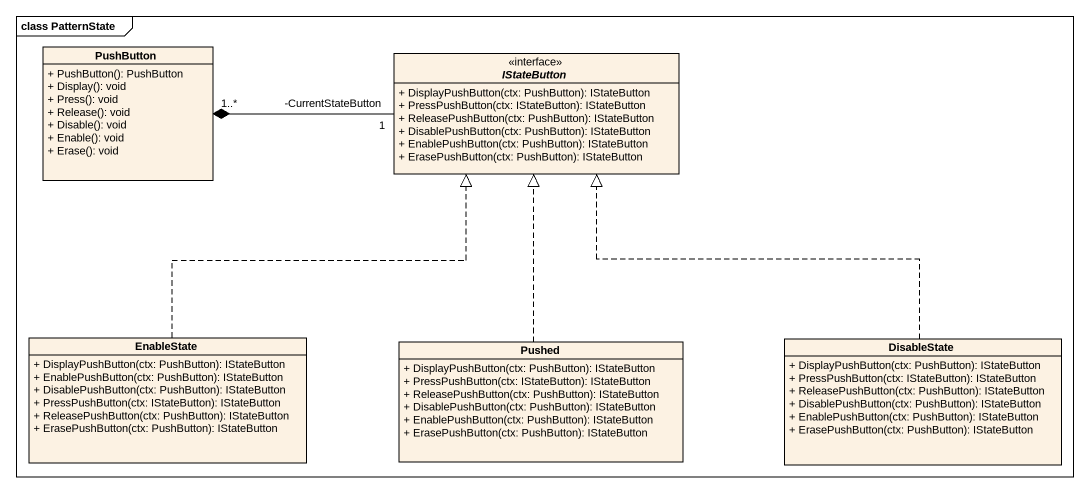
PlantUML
@startuml
mainframe class PatternState
hide circle
hide empty members
skinparam classAttributeIconSize 0
class PushButton {
  + PushButton(): PushButton
  + Display(): void
  + Press(): void
  + Release(): void
  + Disable(): void
  + Enable(): void
  + Erase(): void
}
interface IStateButton <<interface>> {
  + DisplayPushButton(ctx: PushButton): IStateButton
  + PressPushButton(ctx: IStateButton): IStateButton
  + ReleasePushButton(ctx: PushButton): IStateButton
  + DisablePushButton(ctx: PushButton): IStateButton
  + EnablePushButton(ctx: PushButton): IStateButton
  + ErasePushButton(ctx: PushButton): IStateButton
}
class EnableState {
  + DisplayPushButton(ctx: PushButton): IStateButton
  + EnablePushButton(ctx: PushButton): IStateButton
  + DisablePushButton(ctx: PushButton): IStateButton
  + PressPushButton(ctx: IStateButton): IStateButton
  + ReleasePushButton(ctx: PushButton): IStateButton
  + ErasePushButton(ctx: PushButton): IStateButton
}
class Pushed {
  + DisplayPushButton(ctx: PushButton): IStateButton
  + PressPushButton(ctx: IStateButton): IStateButton
  + ReleasePushButton(ctx: PushButton): IStateButton
  + DisablePushButton(ctx: PushButton): IStateButton
  + EnablePushButton(ctx: PushButton): IStateButton
  + ErasePushButton(ctx: PushButton): IStateButton
}
class DisableState {
  + DisplayPushButton(ctx: PushButton): IStateButton
  + PressPushButton(ctx: IStateButton): IStateButton
  + ReleasePushButton(ctx: PushButton): IStateButton
  + DisablePushButton(ctx: PushButton): IStateButton
  + EnablePushButton(ctx: PushButton): IStateButton
  + ErasePushButton(ctx: PushButton): IStateButton
}
PushButton "1..*" *-right- "-CurrentStateButton\n1" IStateButton
EnableState .up.|> IStateButton
Pushed .up.|> IStateButton
DisableState .up.|> IStateButton
@enduml
